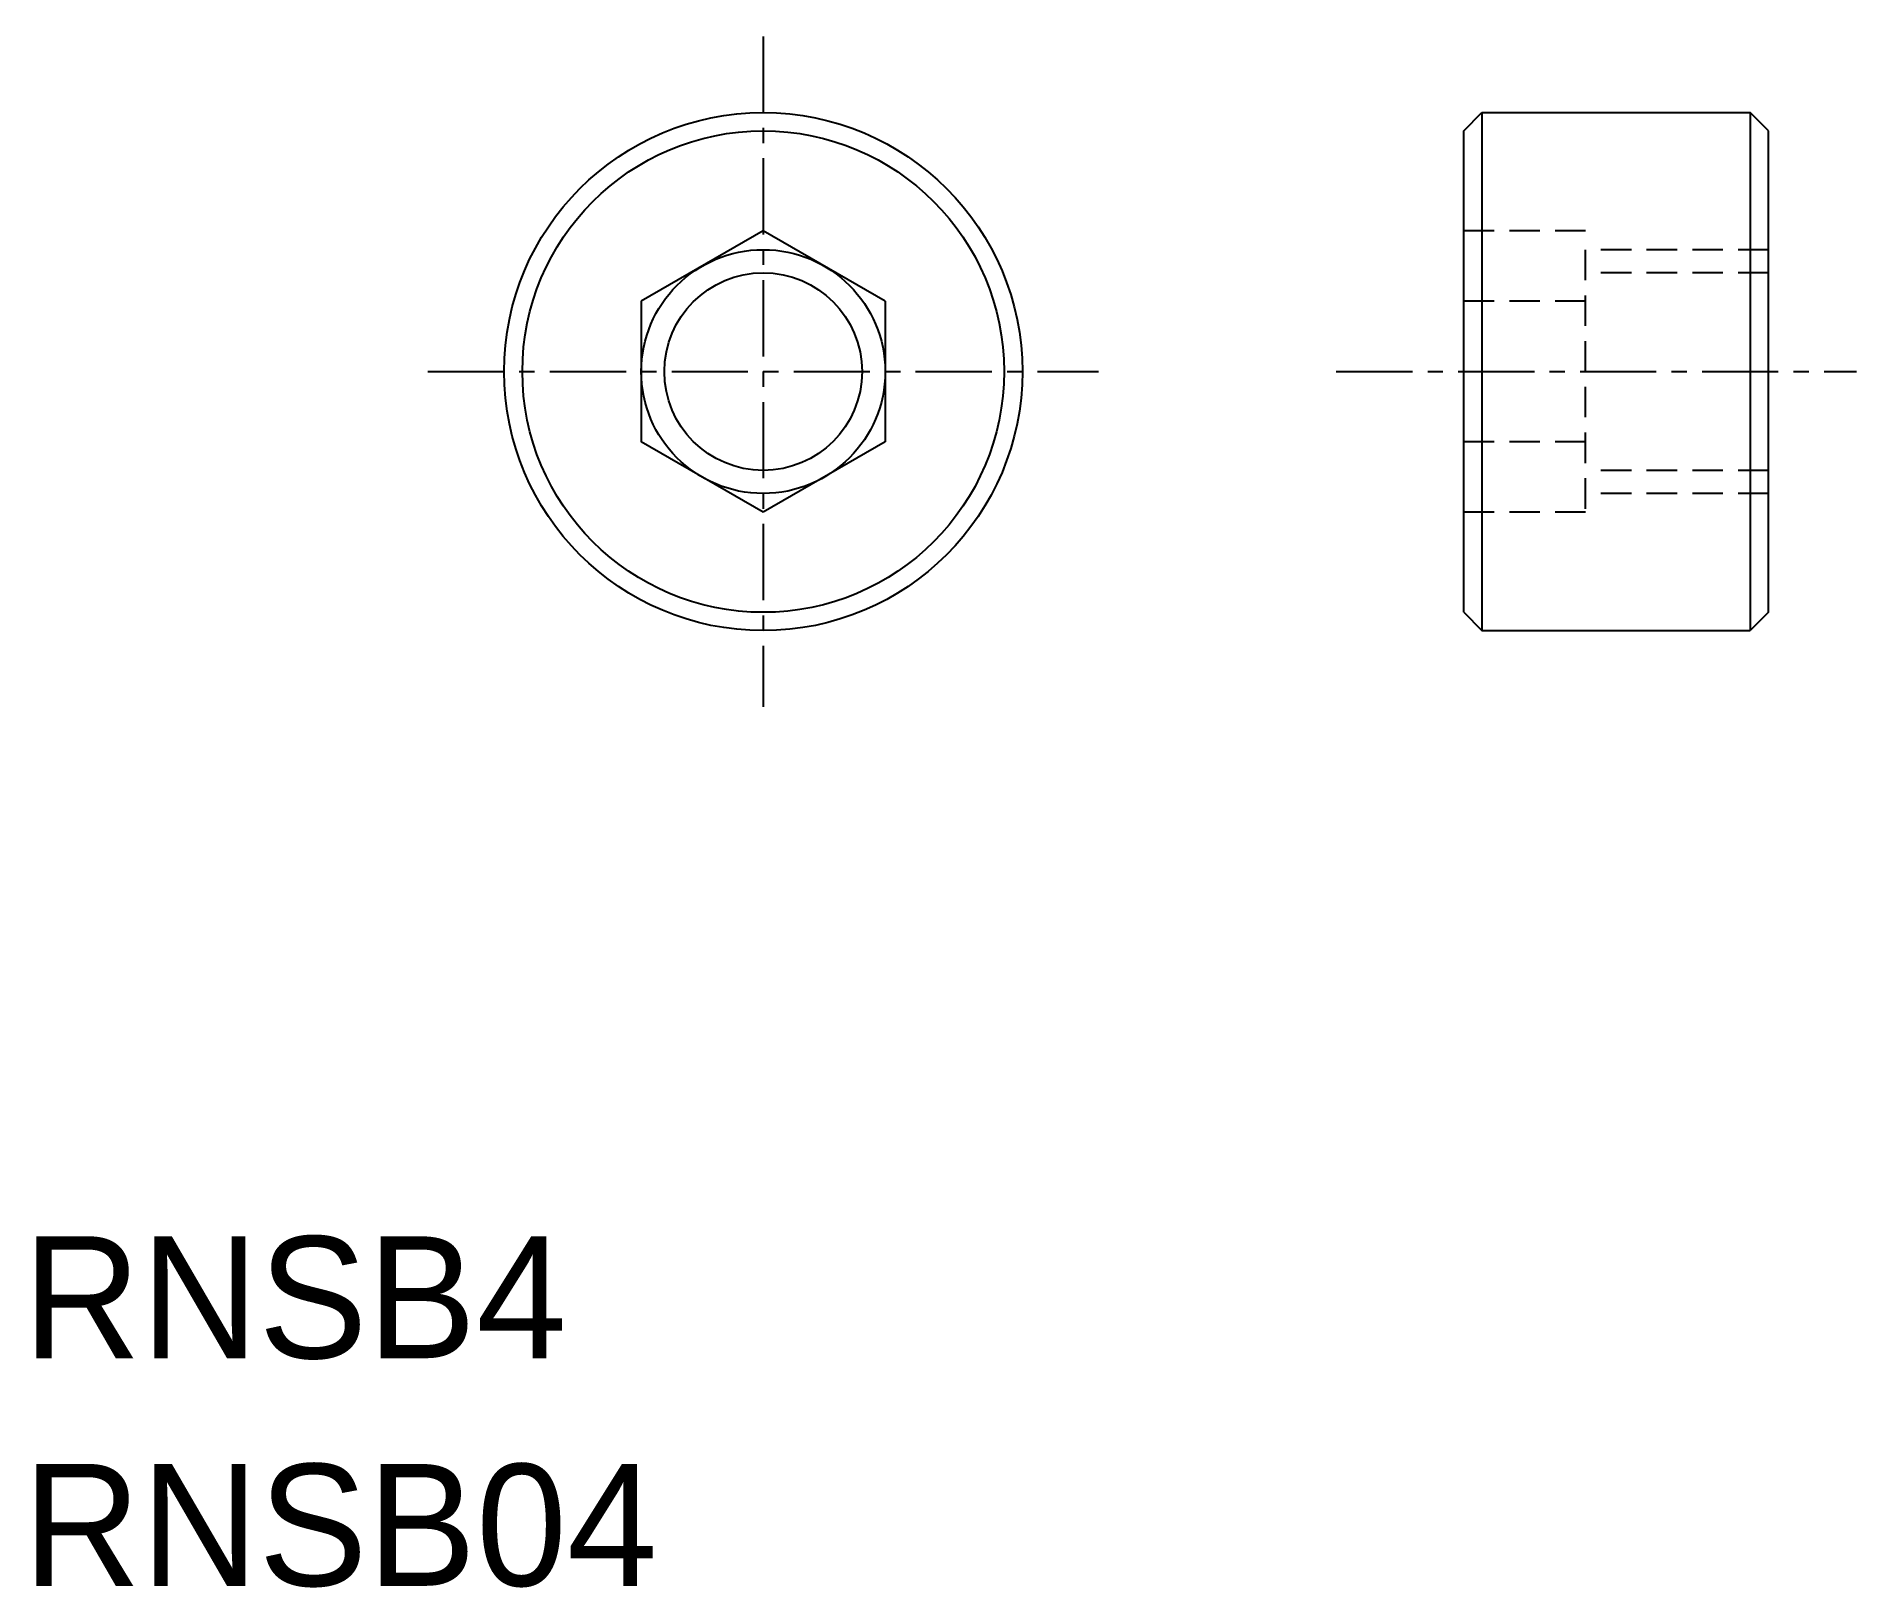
# Model space of a CAD drawing. Extents: x 216 to 245.8, y 27 to 52.5.
import ezdxf

# ---------------------------------------------------------------- set-up
doc = ezdxf.new("R2010")
doc.units = 0
doc.linetypes.add('CENTER', pattern=[2, 1.25, -0.25, 0.25, -0.25])
doc.linetypes.add('DASHED', pattern=[0.75, 0.5, -0.25])
doc.layers.get('0').update_dxf_attribs({"linetype": 'CONTINUOUS'})
doc.layers.add('CENTER', color=1, linetype='CENTER')

msp = doc.modelspace()

# ---------------------------------------------------------------- linework, layer by layer
at = {"color": 7, "linetype": 'CONTINUOUS'}
for p, q in [((239.392, 50.944), (239.692, 51.244)), ((239.692, 51.244), (239.692, 42.744)), ((239.692, 51.244), (244.092, 51.244)), ((244.092, 51.244), (244.092, 42.744)), ((244.392, 50.944), (244.092, 51.244)), ((239.392, 43.044), (239.392, 50.944)), ((244.392, 43.044), (244.392, 50.944)), ((227.904, 49.303), (225.904, 48.149)), ((229.904, 48.149), (227.904, 49.303)), ((225.904, 48.149), (225.904, 45.839)), ((229.904, 48.149), (229.904, 45.839)), ((227.904, 44.685), (225.904, 45.839)), ((229.904, 45.839), (227.904, 44.685)), ((239.392, 43.044), (239.692, 42.744)), ((244.392, 43.044), (244.092, 42.744)), ((239.692, 42.744), (244.092, 42.744))]:
    msp.add_line(p, q, dxfattribs=at)
at = {"color": 3, "linetype": 'DASHED'}
for p, q in [((241.392, 49.303), (239.392, 49.303)), ((241.392, 44.744), (241.392, 49.244)), ((244.392, 48.994), (241.392, 48.994)), ((244.392, 48.615), (241.392, 48.615)), ((241.392, 48.149), (239.392, 48.149)), ((244.392, 46.994), (244.392, 46.994)), ((241.392, 45.839), (239.392, 45.839)), ((244.392, 45.373), (241.392, 45.373)), ((244.392, 44.994), (241.392, 44.994)), ((244.392, 44.973), (244.392, 44.973)), ((241.392, 44.685), (239.392, 44.685))]:
    msp.add_line(p, q, dxfattribs=at)
at = {"color": 7, "linetype": 'CONTINUOUS'}
for radius in [4.25, 3.95, 1.621]:
    msp.add_circle((227.904, 46.994), radius, dxfattribs=at)
at = {"color": 3, "linetype": 'CONTINUOUS'}
msp.add_circle((227.904, 46.994), 2, dxfattribs=at)
at = {"layer": 'CENTER', "color": 1, "linetype": 'CENTER'}
for p, q in [((227.904, 52.494), (227.904, 41.494)), ((222.404, 46.994), (233.404, 46.994)), ((237.301, 46.994), (245.835, 46.994))]:
    msp.add_line(p, q, dxfattribs=at)

# ---------------------------------------------------------------- texts
at = {"color": 7, "linetype": 'CONTINUOUS'}
for s, p in [('RNSB4', (215.765, 30.805)), ('RNSB04', (215.765, 27.07))]:
    msp.add_text(s, height=2, dxfattribs=at).set_placement(p)

doc.saveas('drawing.dxf')
